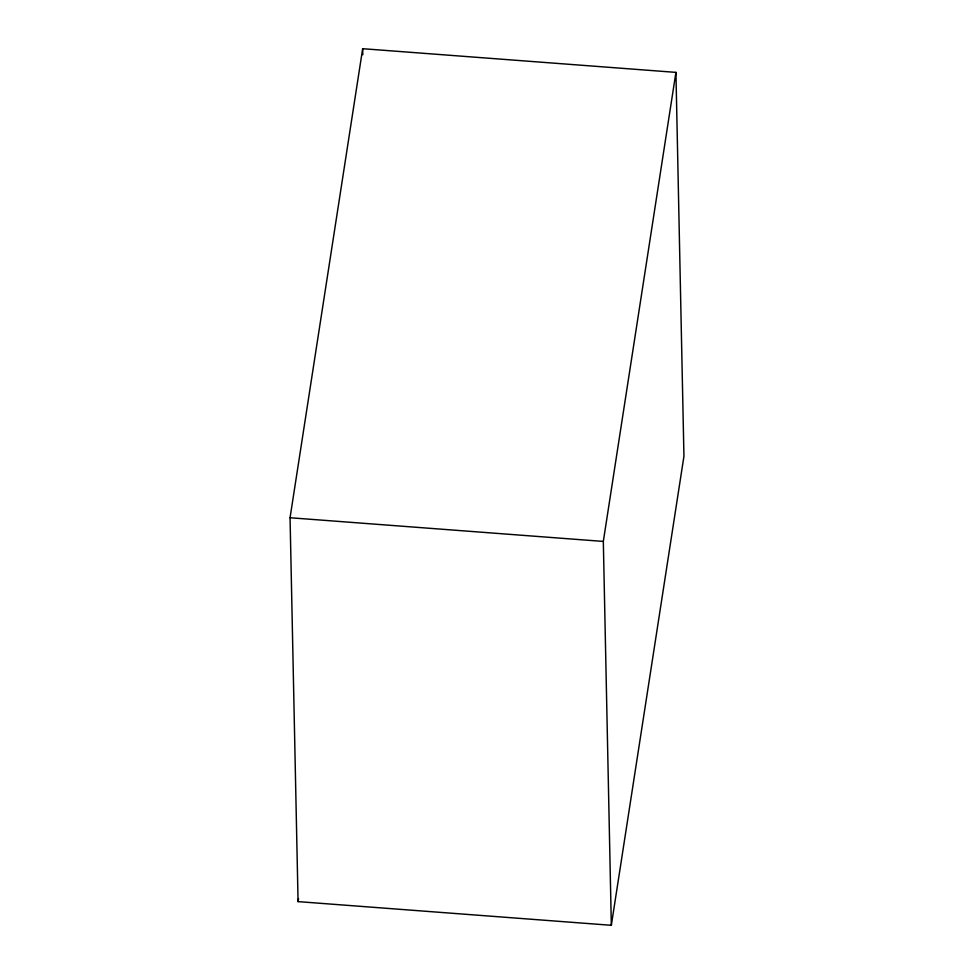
<?xml version="1.0" encoding="UTF-8"?>
<svg xmlns="http://www.w3.org/2000/svg" width="974" height="974" viewBox="0 0 974 974"><rect width="100%" height="100%" fill="white"/><g stroke="black" fill="none" stroke-linecap="round" stroke-linejoin="round"><path stroke-width="1.46" d="M290.057 517.742L362.669 48.7L675.932 72.38L683.943 456.258L611.331 925.3L298.068 901.62L290.057 517.742L603.32 541.422L611.331 925.3M298.068 901.62L298.531 898.612M603.32 541.422L675.932 72.38M362.669 48.7L362.791 54.775"/></g></svg>
